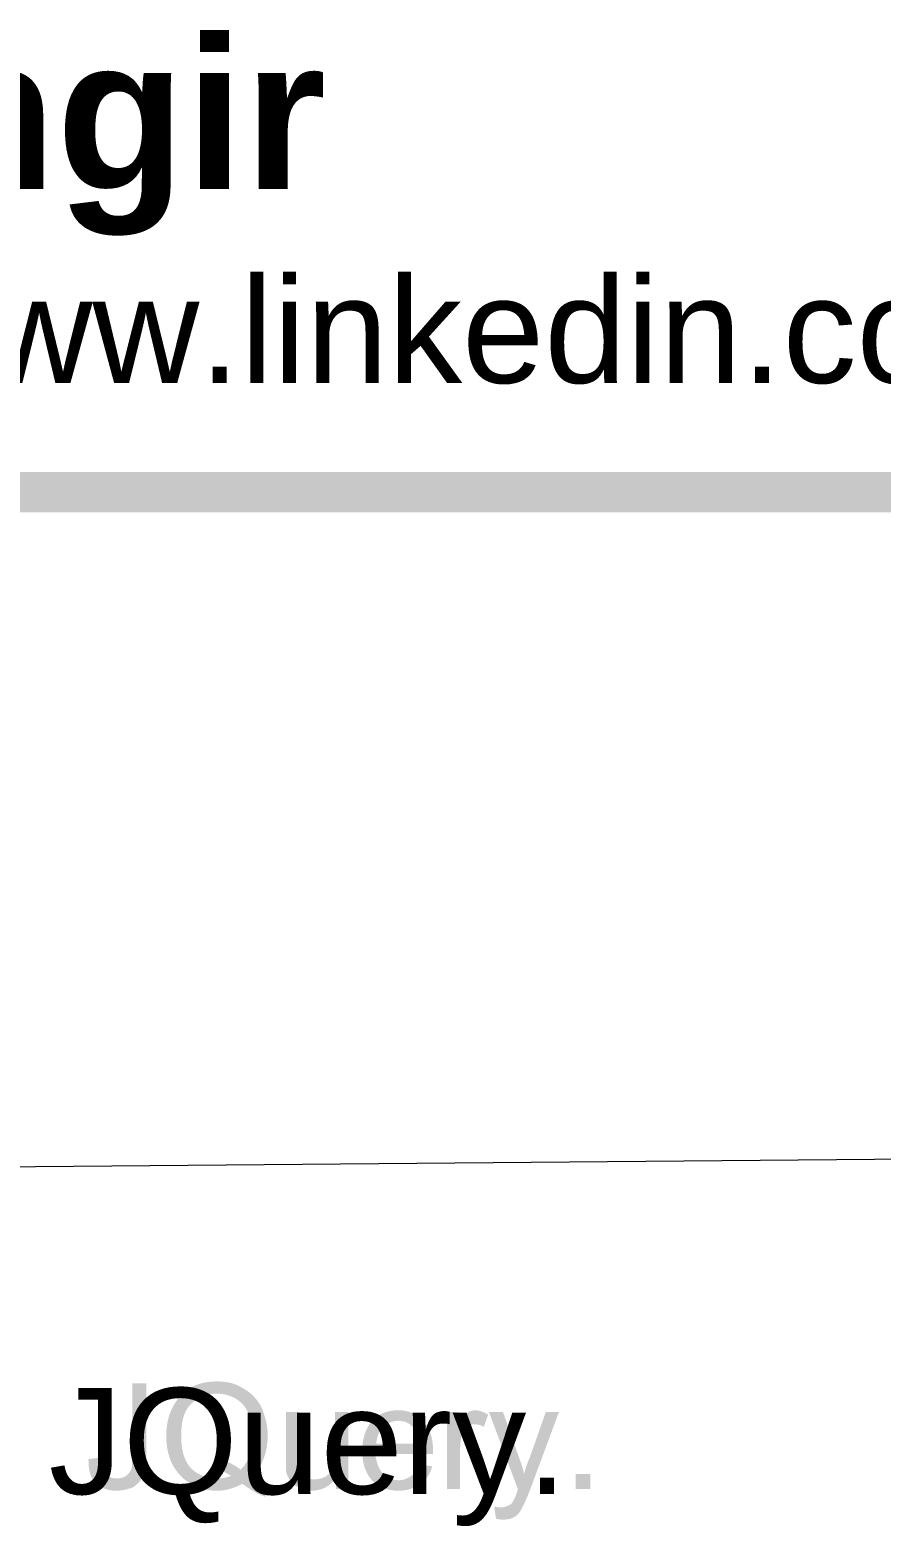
# Model space of a CAD drawing. Header units: millimetres. Extents: x 25 to 207, y 36 to 227.
# Drawn here: x 129.16 to 145.27, y 199.05 to 227.37 of the extents above; entities that cross this region are included whole.
import ezdxf

# ---------------------------------------------------------------- set-up
doc = ezdxf.new("R2010")
doc.units = ezdxf.units.MM
doc.header["$MEASUREMENT"] = 0
doc.layers.get('0').update_dxf_attribs({"linetype": 'CONTINUOUS'})
doc.styles.add('Arial$001', font='arial.ttf', dxfattribs={"height": 2.376})
doc.styles.add('Arial$101', font='arialbd.ttf', dxfattribs={"height": 3.024})

msp = doc.modelspace()

# ---------------------------------------------------------------- hatches: boundary and pattern name
at = {"true_color": 0x000007}
msp.add_hatch(color=0, dxfattribs=at).paths.add_polyline_path([(24.795, 219.001), (24.795, 218.24), (191.127, 218.24), (191.127, 219.001)])
h = msp.add_hatch(color=0, dxfattribs=at)
edge = h.paths.add_edge_path()
edge.add_line((130.265, 200.314), (130.497, 200.347))
edge.add_spline(control_points=[(130.497, 200.347), (130.514, 200.198), (130.53, 200.099), (130.58, 200.033), (130.58, 200.033), (130.629, 199.983), (130.712, 199.95), (130.795, 199.95), (130.795, 199.95), (130.861, 199.95), (130.927, 199.966), (130.977, 199.999), (130.977, 199.999), (131.01, 200.033), (131.06, 200.066), (131.076, 200.132), (131.076, 200.132), (131.093, 200.181), (131.093, 200.264), (131.093, 200.38)], knot_values=[0, 0, 0, 0, 0.05, 0.05, 0.05, 0.05, 0.1, 0.1, 0.1, 0.1, 0.15, 0.15, 0.15, 0.15, 0.2, 0.2, 0.2, 0.2, 1, 1, 1, 1], degree=3, periodic=0)
edge.add_line((131.093, 200.38), (131.093, 201.754))
edge.add_line((131.093, 201.754), (131.358, 201.754))
edge.add_line((131.358, 201.754), (131.358, 200.397))
edge.add_spline(control_points=[(131.358, 200.397), (131.358, 200.231), (131.341, 200.099), (131.308, 199.999), (131.308, 199.999), (131.258, 199.917), (131.192, 199.834), (131.109, 199.784), (131.109, 199.784), (131.027, 199.751), (130.911, 199.718), (130.795, 199.718), (130.795, 199.718), (130.629, 199.718), (130.497, 199.768), (130.398, 199.867), (130.398, 199.867), (130.298, 199.966), (130.265, 200.115), (130.265, 200.314)], knot_values=[0, 0, 0, 0, 0.05, 0.05, 0.05, 0.05, 0.1, 0.1, 0.1, 0.1, 0.15, 0.15, 0.15, 0.15, 0.2, 0.2, 0.2, 0.2, 1, 1, 1, 1], degree=3, periodic=0)
edge = h.paths.add_edge_path()
edge.add_spline(control_points=[(133.344, 199.966), (133.476, 199.884), (133.592, 199.817), (133.692, 199.784)], knot_values=[0, 0, 0, 0, 1, 1, 1, 1], degree=3, periodic=0)
edge.add_line((133.692, 199.784), (133.609, 199.602))
edge.add_spline(control_points=[(133.609, 199.602), (133.476, 199.652), (133.327, 199.735), (133.178, 199.85), (133.178, 199.85), (133.029, 199.768), (132.864, 199.718), (132.698, 199.718), (132.698, 199.718), (132.516, 199.718), (132.351, 199.768), (132.202, 199.85), (132.202, 199.85), (132.053, 199.933), (131.937, 200.066), (131.854, 200.215), (131.854, 200.215), (131.772, 200.38), (131.738, 200.562), (131.738, 200.761), (131.738, 200.761), (131.738, 200.959), (131.772, 201.125), (131.854, 201.29), (131.854, 201.29), (131.937, 201.456), (132.053, 201.572), (132.202, 201.671), (132.202, 201.671), (132.351, 201.754), (132.516, 201.787), (132.698, 201.787), (132.698, 201.787), (132.881, 201.787), (133.046, 201.754), (133.195, 201.655), (133.195, 201.655), (133.344, 201.572), (133.46, 201.456), (133.543, 201.29), (133.543, 201.29), (133.609, 201.125), (133.658, 200.959), (133.658, 200.761), (133.658, 200.761), (133.658, 200.595), (133.625, 200.446), (133.576, 200.314), (133.576, 200.314), (133.526, 200.181), (133.46, 200.066), (133.344, 199.966)], knot_values=[0, 0, 0, 0, 0.019231, 0.019231, 0.019231, 0.019231, 0.038462, 0.038462, 0.038462, 0.038462, 0.057692, 0.057692, 0.057692, 0.057692, 0.076923, 0.076923, 0.076923, 0.076923, 0.096154, 0.096154, 0.096154, 0.096154, 0.115385, 0.115385, 0.115385, 0.115385, 0.134615, 0.134615, 0.134615, 0.134615, 0.153846, 0.153846, 0.153846, 0.153846, 0.173077, 0.173077, 0.173077, 0.173077, 0.192308, 0.192308, 0.192308, 0.192308, 0.211538, 0.211538, 0.211538, 0.211538, 0.230769, 0.230769, 0.230769, 0.230769, 1, 1, 1, 1], degree=3, periodic=0)
edge = h.paths.add_edge_path()
edge.add_spline(control_points=[(132.765, 200.314), (132.914, 200.264), (133.046, 200.198), (133.145, 200.115), (133.145, 200.115), (133.294, 200.264), (133.377, 200.463), (133.377, 200.761), (133.377, 200.761), (133.377, 200.91), (133.361, 201.059), (133.294, 201.175), (133.294, 201.175), (133.245, 201.307), (133.162, 201.39), (133.063, 201.456), (133.063, 201.456), (132.947, 201.522), (132.831, 201.555), (132.698, 201.555), (132.698, 201.555), (132.5, 201.555), (132.334, 201.489), (132.202, 201.357), (132.202, 201.357), (132.069, 201.224), (132.02, 201.026), (132.02, 200.761), (132.02, 200.761), (132.02, 200.496), (132.069, 200.297), (132.202, 200.148), (132.202, 200.148), (132.334, 200.016), (132.5, 199.95), (132.698, 199.95), (132.698, 199.95), (132.798, 199.95), (132.881, 199.966), (132.963, 199.999), (132.963, 199.999), (132.881, 200.049), (132.798, 200.099), (132.698, 200.115)], knot_values=[0, 0, 0, 0, 0.022727, 0.022727, 0.022727, 0.022727, 0.045455, 0.045455, 0.045455, 0.045455, 0.068182, 0.068182, 0.068182, 0.068182, 0.090909, 0.090909, 0.090909, 0.090909, 0.113636, 0.113636, 0.113636, 0.113636, 0.136364, 0.136364, 0.136364, 0.136364, 0.159091, 0.159091, 0.159091, 0.159091, 0.181818, 0.181818, 0.181818, 0.181818, 0.204545, 0.204545, 0.204545, 0.204545, 0.227273, 0.227273, 0.227273, 0.227273, 1, 1, 1, 1], degree=3, periodic=0)
edge.add_line((132.698, 200.115), (132.765, 200.314))
edge = h.paths.add_edge_path()
edge.add_line((134.95, 199.751), (134.95, 199.966))
edge.add_spline(control_points=[(134.95, 199.966), (134.834, 199.801), (134.685, 199.718), (134.486, 199.718), (134.486, 199.718), (134.403, 199.718), (134.321, 199.735), (134.254, 199.768), (134.254, 199.768), (134.188, 199.801), (134.122, 199.85), (134.089, 199.9), (134.089, 199.9), (134.056, 199.95), (134.023, 199.999), (134.006, 200.082), (134.006, 200.082), (134.006, 200.132), (134.006, 200.198), (134.006, 200.297)], knot_values=[0, 0, 0, 0, 0.05, 0.05, 0.05, 0.05, 0.1, 0.1, 0.1, 0.1, 0.15, 0.15, 0.15, 0.15, 0.2, 0.2, 0.2, 0.2, 1, 1, 1, 1], degree=3, periodic=0)
edge.add_line((134.006, 200.297), (134.006, 201.208))
edge.add_line((134.006, 201.208), (134.238, 201.208))
edge.add_line((134.238, 201.208), (134.238, 200.397))
edge.add_spline(control_points=[(134.238, 200.397), (134.238, 200.264), (134.254, 200.181), (134.254, 200.132), (134.254, 200.132), (134.271, 200.082), (134.304, 200.016), (134.354, 199.983), (134.354, 199.983), (134.403, 199.95), (134.47, 199.933), (134.536, 199.933), (134.536, 199.933), (134.618, 199.933), (134.685, 199.95), (134.751, 199.983), (134.751, 199.983), (134.817, 200.033), (134.867, 200.082), (134.883, 200.148), (134.883, 200.148), (134.916, 200.215), (134.933, 200.297), (134.933, 200.43)], knot_values=[0, 0, 0, 0, 0.041667, 0.041667, 0.041667, 0.041667, 0.083333, 0.083333, 0.083333, 0.083333, 0.125, 0.125, 0.125, 0.125, 0.166667, 0.166667, 0.166667, 0.166667, 0.208333, 0.208333, 0.208333, 0.208333, 1, 1, 1, 1], degree=3, periodic=0)
edge.add_line((134.933, 200.43), (134.933, 201.208))
edge.add_line((134.933, 201.208), (135.181, 201.208))
edge.add_line((135.181, 201.208), (135.181, 199.751))
edge.add_line((135.181, 199.751), (134.95, 199.751))
edge = h.paths.add_edge_path()
edge.add_line((136.522, 200.215), (136.77, 200.181))
edge.add_spline(control_points=[(136.77, 200.181), (136.737, 200.033), (136.654, 199.933), (136.555, 199.85), (136.555, 199.85), (136.439, 199.768), (136.307, 199.718), (136.141, 199.718), (136.141, 199.718), (135.926, 199.718), (135.761, 199.784), (135.628, 199.917), (135.628, 199.917), (135.512, 200.049), (135.446, 200.231), (135.446, 200.463), (135.446, 200.463), (135.446, 200.711), (135.512, 200.893), (135.628, 201.042), (135.628, 201.042), (135.761, 201.175), (135.926, 201.241), (136.125, 201.241), (136.125, 201.241), (136.323, 201.241), (136.472, 201.175), (136.605, 201.042), (136.605, 201.042), (136.721, 200.91), (136.787, 200.728), (136.787, 200.479), (136.787, 200.479), (136.787, 200.463), (136.787, 200.446), (136.787, 200.413)], knot_values=[0, 0, 0, 0, 0.027778, 0.027778, 0.027778, 0.027778, 0.055556, 0.055556, 0.055556, 0.055556, 0.083333, 0.083333, 0.083333, 0.083333, 0.111111, 0.111111, 0.111111, 0.111111, 0.138889, 0.138889, 0.138889, 0.138889, 0.166667, 0.166667, 0.166667, 0.166667, 0.194444, 0.194444, 0.194444, 0.194444, 0.222222, 0.222222, 0.222222, 0.222222, 1, 1, 1, 1], degree=3, periodic=0)
edge.add_line((136.787, 200.413), (135.694, 200.413))
edge.add_spline(control_points=[(135.694, 200.413), (135.711, 200.264), (135.761, 200.132), (135.827, 200.049), (135.827, 200.049), (135.91, 199.966), (136.009, 199.917), (136.141, 199.917), (136.141, 199.917), (136.224, 199.917), (136.307, 199.95), (136.373, 199.999), (136.373, 199.999), (136.439, 200.033), (136.489, 200.115), (136.522, 200.215)], knot_values=[0, 0, 0, 0, 0.0625, 0.0625, 0.0625, 0.0625, 0.125, 0.125, 0.125, 0.125, 0.1875, 0.1875, 0.1875, 0.1875, 1, 1, 1, 1], degree=3, periodic=0)
edge = h.paths.add_edge_path()
edge.add_line((135.711, 200.612), (136.522, 200.612))
edge.add_spline(control_points=[(136.522, 200.612), (136.505, 200.744), (136.489, 200.827), (136.423, 200.893), (136.423, 200.893), (136.356, 200.993), (136.257, 201.042), (136.125, 201.042), (136.125, 201.042), (136.009, 201.042), (135.926, 200.993), (135.843, 200.926), (135.843, 200.926), (135.761, 200.844), (135.727, 200.744), (135.711, 200.612)], knot_values=[0, 0, 0, 0, 0.0625, 0.0625, 0.0625, 0.0625, 0.125, 0.125, 0.125, 0.125, 0.1875, 0.1875, 0.1875, 0.1875, 1, 1, 1, 1], degree=3, periodic=0)
edge = h.paths.add_edge_path()
edge.add_line((137.052, 199.751), (137.052, 201.208))
edge.add_line((137.052, 201.208), (137.267, 201.208))
edge.add_line((137.267, 201.208), (137.267, 200.976))
edge.add_spline(control_points=[(137.267, 200.976), (137.333, 201.092), (137.383, 201.158), (137.432, 201.191), (137.432, 201.191), (137.482, 201.224), (137.532, 201.241), (137.581, 201.241), (137.581, 201.241), (137.664, 201.241), (137.747, 201.208), (137.83, 201.158)], knot_values=[0, 0, 0, 0, 0.083333, 0.083333, 0.083333, 0.083333, 0.166667, 0.166667, 0.166667, 0.166667, 1, 1, 1, 1], degree=3, periodic=0)
edge.add_line((137.83, 201.158), (137.747, 200.926))
edge.add_spline(control_points=[(137.747, 200.926), (137.697, 200.959), (137.631, 200.976), (137.565, 200.976), (137.565, 200.976), (137.515, 200.976), (137.465, 200.959), (137.432, 200.926), (137.432, 200.926), (137.383, 200.893), (137.35, 200.86), (137.333, 200.794), (137.333, 200.794), (137.316, 200.711), (137.3, 200.612), (137.3, 200.513)], knot_values=[0, 0, 0, 0, 0.0625, 0.0625, 0.0625, 0.0625, 0.125, 0.125, 0.125, 0.125, 0.1875, 0.1875, 0.1875, 0.1875, 1, 1, 1, 1], degree=3, periodic=0)
edge.add_line((137.3, 200.513), (137.3, 199.751))
edge.add_line((137.3, 199.751), (137.052, 199.751))
edge = h.paths.add_edge_path()
edge.add_line((137.979, 199.188), (137.945, 199.42))
edge.add_spline(control_points=[(137.945, 199.42), (137.995, 199.404), (138.045, 199.404), (138.078, 199.404), (138.078, 199.404), (138.144, 199.404), (138.177, 199.42), (138.21, 199.437), (138.21, 199.437), (138.243, 199.453), (138.277, 199.47), (138.293, 199.503), (138.293, 199.503), (138.31, 199.536), (138.343, 199.586), (138.376, 199.685), (138.376, 199.685), (138.376, 199.701), (138.392, 199.718), (138.392, 199.751)], knot_values=[0, 0, 0, 0, 0.05, 0.05, 0.05, 0.05, 0.1, 0.1, 0.1, 0.1, 0.15, 0.15, 0.15, 0.15, 0.2, 0.2, 0.2, 0.2, 1, 1, 1, 1], degree=3, periodic=0)
edge.add_line((138.392, 199.751), (137.846, 201.208))
edge.add_line((137.846, 201.208), (138.111, 201.208))
edge.add_line((138.111, 201.208), (138.409, 200.364))
edge.add_spline(control_points=[(138.409, 200.364), (138.442, 200.264), (138.492, 200.148), (138.508, 200.033), (138.508, 200.033), (138.541, 200.148), (138.574, 200.248), (138.624, 200.364)], knot_values=[0, 0, 0, 0, 0.125, 0.125, 0.125, 0.125, 1, 1, 1, 1], degree=3, periodic=0)
edge.add_line((138.624, 200.364), (138.922, 201.208))
edge.add_line((138.922, 201.208), (139.17, 201.208))
edge.add_line((139.17, 201.208), (138.624, 199.735))
edge.add_spline(control_points=[(138.624, 199.735), (138.558, 199.569), (138.508, 199.453), (138.475, 199.404), (138.475, 199.404), (138.442, 199.321), (138.392, 199.255), (138.326, 199.221), (138.326, 199.221), (138.277, 199.188), (138.21, 199.172), (138.128, 199.172), (138.128, 199.172), (138.078, 199.172), (138.028, 199.172), (137.979, 199.188)], knot_values=[0, 0, 0, 0, 0.0625, 0.0625, 0.0625, 0.0625, 0.125, 0.125, 0.125, 0.125, 0.1875, 0.1875, 0.1875, 0.1875, 1, 1, 1, 1], degree=3, periodic=0)
h.paths.add_polyline_path([(139.485, 199.751), (139.485, 200.033), (139.766, 200.033), (139.766, 199.751)])

# ---------------------------------------------------------------- linework, layer by layer
at = {"color": 0, "linetype": 'Continuous', "lineweight": 15, "true_color": 0xbdd7ee}
msp.add_lwpolyline([(25.292, 204.949), (207.233, 206.538), (207.233, 206.538)], dxfattribs=at)

# ---------------------------------------------------------------- texts
at = {"color": 0, "true_color": 0x000007}
for s, height, style, p in [('Mohammad Masum Jahangir ', 2.86194, 'Arial$101', (79.897, 224.359)), ('Dhaka, Bangladesh | +8801914319296 | mmaasum@yahoo.com | www.linkedin.com/in/masumjahangir ', 2.00311, 'Arial$001', (43.582, 220.689))]:
    msp.add_text(s, height=height, dxfattribs=dict(at, style=style)).set_placement(p)
at = {"color": 0, "true_color": 0xffffff, "style": 'Arial$001'}
msp.add_text('• Angular, AngularJS, Angular material, AG Grid, Bootstrap, Java script, Typescript, JQuery. ', height=2.00844, dxfattribs=at).set_placement((25.308, 199.655))

doc.saveas('drawing.dxf')
